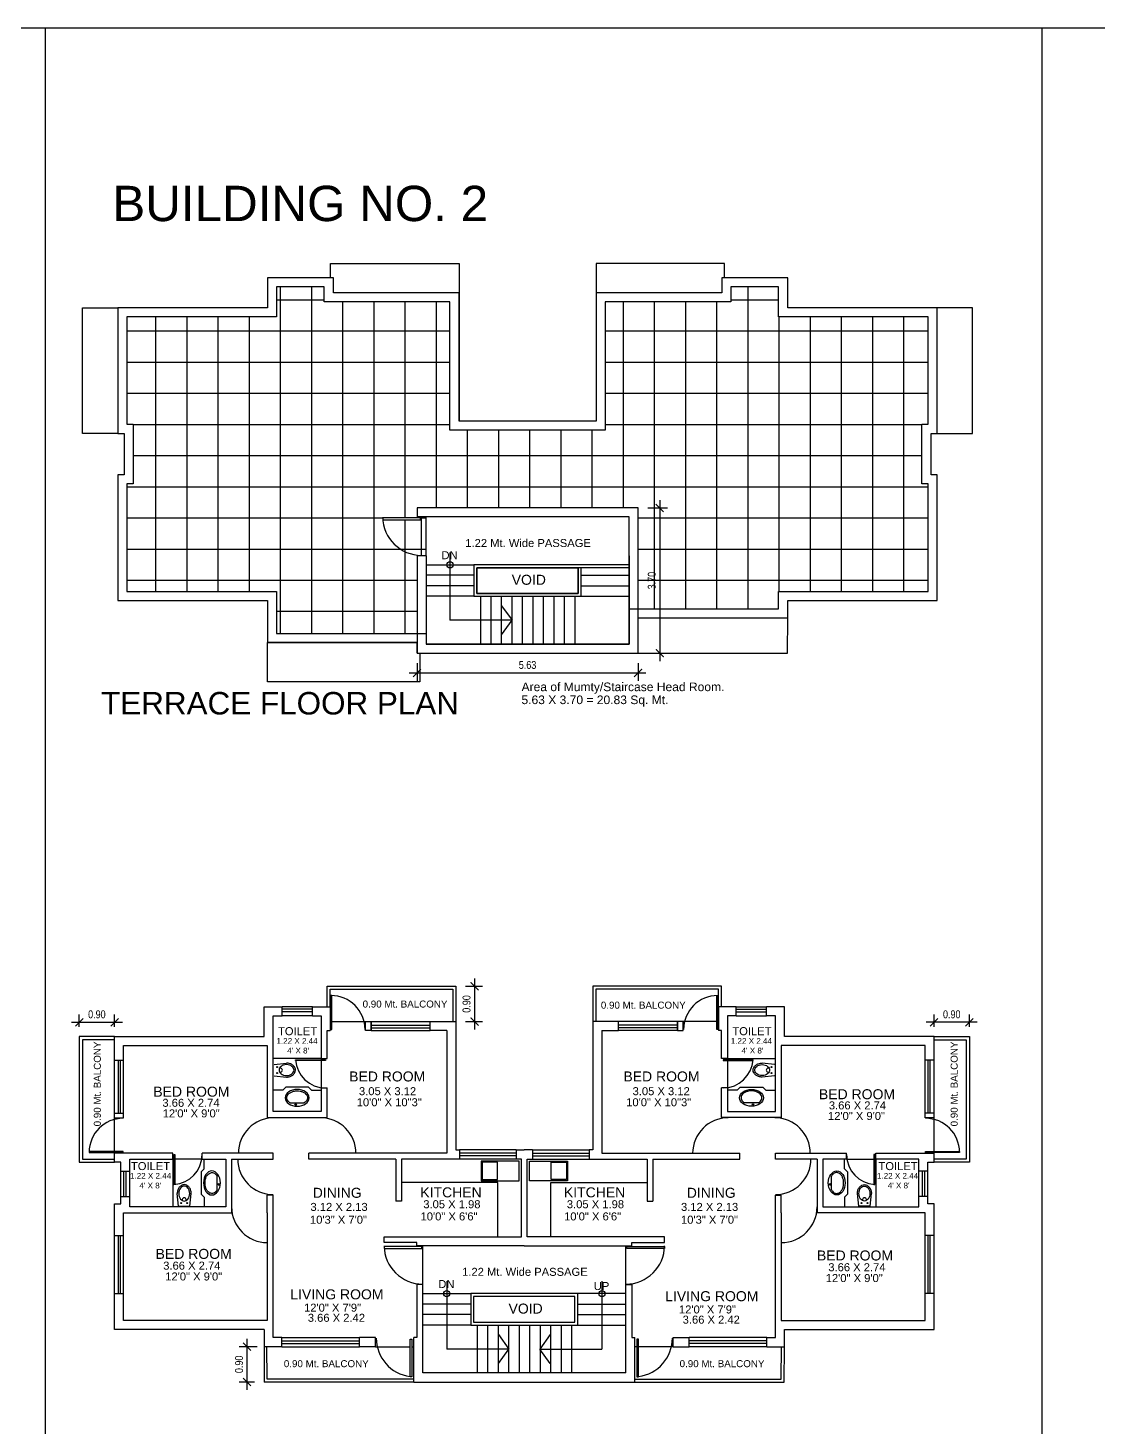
# Model space of a CAD drawing. Header units: metres. Extents: x -1441 to -394, y -133 to 518.
# Drawn here: x -477.65 to -450.4, y -32.35 to 3.29 of the extents above; entities that cross this region are included whole.
import ezdxf

# ---------------------------------------------------------------- set-up
doc = ezdxf.new("R2010")
doc.units = ezdxf.units.M
doc.header["$LTSCALE"] = 25.4
doc.header["$PDMODE"] = 3
doc.layers.get('0').update_dxf_attribs({"linetype": 'CONTINUOUS'})
doc.layers.get('DEFPOINTS').update_dxf_attribs({"linetype": 'CONTINUOUS'})
doc.layers.add('FUR', color=1, linetype='CONTINUOUS')
doc.styles.get("Standard").update_dxf_attribs({"font": 'ARIALN.TTF'})
doc.styles.add('STYLE3', font='arial.ttf')
doc.dimstyles.get("Standard").update_dxf_attribs({"dimscale": 0, "dimtxt": 0.2, "dimasz": 0.2, "dimexe": 0.2, "dimexo": 0.25, "dimgap": 0.1, "dimtad": 1, "dimtoh": 1, "dimzin": 0, "dimdsep": 46, "dimtxsty": 'Standard', "dimblk1": 'ARCHTICK', "dimblk2": 'ARCHTICK', "dimsah": 1, "dimcen": 0, "dimdle": 0.2, "dimclrd": 8, "dimclre": 8, "dimclrt": 3, "dimadec": 0, "dimazin": 0, "dimtfac": 1, "dimtmove": 0, "dimatfit": 3, "dimldrblk": 'ARCHTICK', "dimfxl": 25.4, "dimfrac": 1, "dimtolj": 1, "dimtzin": 0, "dimarcsym": 0})

# ---------------------------------------------------------------- blocks, each defined once
blk = doc.blocks.new('_ARCHTICK')
at = {"color": 0, "linetype": 'ByBlock', "const_width": 0.15}
blk.add_lwpolyline([(-0.5, -0.5), (0.5, 0.5)], dxfattribs=at)
blk = doc.blocks.new('*D31')
at = {"color": 8, "lineweight": -2, "transparency": 16777216}
for p, q in [((-472.071, -30.104), (-472.071, -31.404)), ((-471.814, -30.304), (-472.271, -30.304)), ((-471.883, -31.204), (-472.271, -31.204))]:
    blk.add_line(p, q, dxfattribs=at)
at = {"layer": 'DEFPOINTS', "color": 0, "transparency": 16777216}
for p in [(-471.564, -30.304), (-472.071, -31.204), (-471.633, -31.204)]:
    blk.add_point(p, dxfattribs=at)
at = {"color": 8, "lineweight": -2, "transparency": 16777216, "xscale": 0.2, "yscale": 0.2, "zscale": 0.2}
for p, rotation in [((-472.071, -30.304), 90), ((-472.071, -31.204), 270)]:
    blk.add_blockref('_ARCHTICK', p, dxfattribs=dict(at, rotation=rotation))
at = {"color": 146, "transparency": 16777216, "insert": (-472.273, -30.754), "char_height": 0.2, "attachment_point": 5, "rotation": 90}
blk.add_mtext('\\A1;0.90', dxfattribs=at)
blk = doc.blocks.new('*D32')
at = {"color": 8, "lineweight": -2, "transparency": 16777216}
for p, q in [((-476.543, -22.04), (-475.243, -22.04)), ((-476.343, -22.153), (-476.343, -21.84)), ((-475.443, -22.153), (-475.443, -21.84))]:
    blk.add_line(p, q, dxfattribs=at)
at = {"layer": 'DEFPOINTS', "color": 0, "transparency": 16777216}
for p in [(-475.443, -22.04), (-476.343, -22.403), (-475.443, -22.403)]:
    blk.add_point(p, dxfattribs=at)
at = {"color": 8, "lineweight": -2, "transparency": 16777216, "xscale": 0.2, "yscale": 0.2, "zscale": 0.2, "rotation": 180}
blk.add_blockref('_ARCHTICK', (-476.343, -22.04), dxfattribs=at)
at = {"color": 8, "lineweight": -2, "transparency": 16777216, "xscale": 0.2, "yscale": 0.2, "zscale": 0.2}
blk.add_blockref('_ARCHTICK', (-475.443, -22.04), dxfattribs=at)
at = {"color": 146, "transparency": 16777216, "insert": (-475.893, -21.838), "char_height": 0.2, "attachment_point": 5}
blk.add_mtext('\\A1;0.90', dxfattribs=at)
blk = doc.blocks.new('*D33')
at = {"color": 8, "lineweight": -2, "transparency": 16777216}
for p, q in [((-453.473, -22.04), (-454.773, -22.04)), ((-454.573, -22.153), (-454.573, -21.84)), ((-453.673, -22.153), (-453.673, -21.84))]:
    blk.add_line(p, q, dxfattribs=at)
at = {"layer": 'DEFPOINTS', "color": 0, "transparency": 16777216}
for p in [(-454.573, -22.04), (-454.573, -22.403), (-453.673, -22.403)]:
    blk.add_point(p, dxfattribs=at)
at = {"color": 8, "lineweight": -2, "transparency": 16777216, "xscale": 0.2, "yscale": 0.2, "zscale": 0.2, "rotation": 180}
blk.add_blockref('_ARCHTICK', (-454.573, -22.04), dxfattribs=at)
at = {"color": 8, "lineweight": -2, "transparency": 16777216, "xscale": 0.2, "yscale": 0.2, "zscale": 0.2}
blk.add_blockref('_ARCHTICK', (-453.673, -22.04), dxfattribs=at)
at = {"color": 146, "transparency": 16777216, "insert": (-454.123, -21.838), "char_height": 0.2, "attachment_point": 5}
blk.add_mtext('\\A1;0.90', dxfattribs=at)
blk = doc.blocks.new('*D40')
at = {"color": 8, "lineweight": -2, "transparency": 16777216}
for p, q in [((-466.276, -20.923), (-466.276, -22.223)), ((-466.503, -21.123), (-466.076, -21.123)), ((-466.503, -22.023), (-466.076, -22.023))]:
    blk.add_line(p, q, dxfattribs=at)
at = {"layer": 'DEFPOINTS', "color": 0, "transparency": 16777216}
for p in [(-466.753, -21.123), (-466.753, -22.023), (-466.276, -22.023)]:
    blk.add_point(p, dxfattribs=at)
at = {"color": 8, "lineweight": -2, "transparency": 16777216, "xscale": 0.2, "yscale": 0.2, "zscale": 0.2}
for p, rotation in [((-466.276, -21.123), 90), ((-466.276, -22.023), 270)]:
    blk.add_blockref('_ARCHTICK', p, dxfattribs=dict(at, rotation=rotation))
at = {"color": 146, "transparency": 16777216, "insert": (-466.479, -21.573), "char_height": 0.2, "attachment_point": 5, "rotation": 90}
blk.add_mtext('\\A1;0.90', dxfattribs=at)
blk = doc.blocks.new('*D93')
at = {"color": 8, "lineweight": -2, "transparency": 16777216}
for p, q in [((-467.941, -13.139), (-461.911, -13.139)), ((-467.741, -12.887), (-467.741, -13.339)), ((-462.111, -12.887), (-462.111, -13.339))]:
    blk.add_line(p, q, dxfattribs=at)
at = {"layer": 'DEFPOINTS', "color": 0, "transparency": 16777216}
for p in [(-467.741, -12.637), (-462.111, -12.637), (-462.111, -13.139)]:
    blk.add_point(p, dxfattribs=at)
at = {"color": 8, "lineweight": -2, "transparency": 16777216, "xscale": 0.2, "yscale": 0.2, "zscale": 0.2, "rotation": 180}
blk.add_blockref('_ARCHTICK', (-467.741, -13.139), dxfattribs=at)
at = {"color": 8, "lineweight": -2, "transparency": 16777216, "xscale": 0.2, "yscale": 0.2, "zscale": 0.2}
blk.add_blockref('_ARCHTICK', (-462.111, -13.139), dxfattribs=at)
at = {"color": 3, "transparency": 16777216, "insert": (-464.926, -12.937), "char_height": 0.2, "attachment_point": 5}
blk.add_mtext('\\A1;5.63', dxfattribs=at)
blk = doc.blocks.new('*D94')
at = {"color": 8, "lineweight": -2, "transparency": 16777216}
for p, q in [((-461.56, -8.736), (-461.56, -12.837)), ((-461.861, -8.936), (-461.36, -8.936)), ((-461.861, -12.637), (-461.36, -12.637))]:
    blk.add_line(p, q, dxfattribs=at)
at = {"layer": 'DEFPOINTS', "color": 0, "transparency": 16777216}
for p in [(-462.111, -8.936), (-462.111, -12.637), (-461.56, -12.637)]:
    blk.add_point(p, dxfattribs=at)
at = {"color": 8, "lineweight": -2, "transparency": 16777216, "xscale": 0.2, "yscale": 0.2, "zscale": 0.2}
for p, rotation in [((-461.56, -8.936), 90), ((-461.56, -12.637), 270)]:
    blk.add_blockref('_ARCHTICK', p, dxfattribs=dict(at, rotation=rotation))
at = {"color": 3, "transparency": 16777216, "insert": (-461.762, -10.787), "char_height": 0.2, "attachment_point": 5, "rotation": 90}
blk.add_mtext('\\A1;3.70', dxfattribs=at)

msp = doc.modelspace()

# ---------------------------------------------------------------- hatches: boundary and pattern name
h = msp.add_hatch()
h.set_pattern_fill('ANSI37', color=9, scale=0.25, angle=45)
h.set_pattern_definition([(90, (-70.3722, 17.0046), (-0.79375, 2e-16), []), (180, (-70.3722, 17.0046), (-2e-16, -0.79375), [])])
h.paths.add_polyline_path([(-468.611, -9.236), (-467.651, -9.236), (-467.651, -9.187), (-468.614, -9.187, 0.012218)], flags=16)
h.paths.add_polyline_path([(-454.721, -11.066), (-454.721, -8.326), (-454.881, -8.326), (-454.881, -6.806), (-454.721, -6.806), (-454.721, -4.066), (-458.531, -4.066), (-458.531, -3.306), (-459.751, -3.306), (-459.751, -3.686), (-462.951, -3.686), (-462.951, -6.956), (-464.926, -6.956), (-466.901, -6.956), (-466.901, -3.686), (-470.101, -3.686), (-470.101, -3.306), (-471.321, -3.306), (-471.321, -4.066), (-475.131, -4.066), (-475.131, -6.806), (-474.971, -6.806), (-474.971, -8.326), (-475.131, -8.326), (-475.131, -11.066), (-471.321, -11.066), (-471.321, -12.136), (-467.741, -12.136), (-467.741, -10.156), (-467.511, -10.156), (-467.511, -9.166), (-467.741, -9.166), (-467.741, -8.936), (-462.111, -8.936), (-462.111, -11.507), (-458.531, -11.507), (-458.531, -11.066)])

# ---------------------------------------------------------------- linework, layer by layer
for p, q in [((-477.198, -54.579), (-477.198, 3.291)), ((-451.822, -54.579), (-451.822, 3.291))]:
    msp.add_line(p, q)
at = {"color": 7}
for p, q in [((-466.671, -3.456), (-466.671, -6.726)), ((-463.181, -3.456), (-463.181, -6.726)), ((-454.491, -3.836), (-458.301, -3.836)), ((-467.511, -10.156), (-467.741, -10.156)), ((-462.341, -10.156), (-462.341, -12.407)), ((-463.636, -11.112), (-463.636, -10.461)), ((-458.301, -11.296), (-454.573, -11.296)), ((-462.111, -12.637), (-462.111, -11.737)), ((-462.111, -11.737), (-458.301, -11.737)), ((-467.741, -12.366), (-471.551, -12.366)), ((-467.741, -12.637), (-467.741, -12.366)), ((-462.341, -12.407), (-467.511, -12.407)), ((-467.741, -12.637), (-462.111, -12.637)), ((-471.633, -22.403), (-471.633, -21.643)), ((-471.633, -21.643), (-471.175, -21.643)), ((-471.175, -21.873), (-471.175, -21.643)), ((-470.399, -21.643), (-469.953, -21.643)), ((-470.399, -21.873), (-470.399, -21.643)), ((-469.953, -21.643), (-469.953, -22.253)), ((-459.617, -21.643), (-460.063, -21.643)), ((-460.063, -21.643), (-460.063, -22.253)), ((-459.617, -21.873), (-459.617, -21.643)), ((-458.383, -21.643), (-458.841, -21.643)), ((-458.841, -21.873), (-458.841, -21.643)), ((-458.383, -22.403), (-458.383, -21.643)), ((-467.403, -22.023), (-466.753, -22.023)), ((-467.403, -22.253), (-467.403, -22.023)), ((-466.753, -22.023), (-466.753, -25.293)), ((-463.263, -22.023), (-463.263, -25.293)), ((-462.613, -22.023), (-463.263, -22.023)), ((-462.613, -22.253), (-462.613, -22.023)), ((-475.443, -23.009), (-475.443, -22.403)), ((-475.443, -22.403), (-471.633, -22.403)), ((-470.033, -22.253), (-469.953, -22.253)), ((-466.983, -22.253), (-467.403, -22.253)), ((-463.033, -22.253), (-462.613, -22.253)), ((-459.983, -22.253), (-460.063, -22.253)), ((-454.573, -22.403), (-458.383, -22.403)), ((-454.573, -23.009), (-454.573, -22.403)), ((-475.443, -23.009), (-475.213, -23.009)), ((-470.183, -22.963), (-470.033, -22.963)), ((-459.833, -22.963), (-459.983, -22.963)), ((-454.573, -23.009), (-454.803, -23.009)), ((-470.183, -23.713), (-470.033, -23.713)), ((-459.833, -23.713), (-459.983, -23.713)), ((-470.969, -24.095), (-470.617, -24.095)), ((-459.047, -24.095), (-459.399, -24.095)), ((-475.443, -25.603), (-475.443, -24.356)), ((-475.443, -24.356), (-475.213, -24.356)), ((-475.443, -24.473), (-475.213, -24.473)), ((-475.213, -24.473), (-475.213, -24.356)), ((-454.573, -24.356), (-454.803, -24.356)), ((-454.803, -24.473), (-454.803, -24.356)), ((-454.573, -24.473), (-454.803, -24.473)), ((-454.573, -25.334), (-454.573, -24.356)), ((-466.753, -25.293), (-466.661, -25.293)), ((-466.661, -25.293), (-466.661, -25.523)), ((-465.214, -25.293), (-465.008, -25.293)), ((-465.214, -25.293), (-465.214, -25.523)), ((-464.802, -25.293), (-465.008, -25.293)), ((-464.802, -25.293), (-464.802, -25.523)), ((-463.263, -25.293), (-463.355, -25.293)), ((-463.355, -25.293), (-463.355, -25.523)), ((-475.283, -25.603), (-475.443, -25.603)), ((-475.283, -25.832), (-475.283, -25.603)), ((-473.963, -25.523), (-473.963, -25.373)), ((-473.213, -25.523), (-473.213, -25.373)), ((-472.463, -25.523), (-472.463, -26.893)), ((-470.493, -25.523), (-470.493, -25.373)), ((-468.283, -25.523), (-470.493, -25.523)), ((-468.283, -25.523), (-468.283, -26.593)), ((-461.733, -25.523), (-459.523, -25.523)), ((-461.733, -25.523), (-461.733, -26.593)), ((-459.523, -25.523), (-459.523, -25.373)), ((-457.553, -25.523), (-457.553, -26.893)), ((-456.803, -25.523), (-456.803, -25.373)), ((-456.053, -25.523), (-456.053, -25.373)), ((-454.733, -25.832), (-454.733, -25.603)), ((-454.733, -25.603), (-454.573, -25.603)), ((-454.573, -25.603), (-454.573, -25.354)), ((-472.832, -26.31), (-472.832, -25.957)), ((-457.184, -26.31), (-457.184, -25.957)), ((-475.443, -27.469), (-475.443, -26.663)), ((-475.443, -26.663), (-475.283, -26.663)), ((-475.283, -26.663), (-475.283, -26.475)), ((-475.283, -26.475), (-475.053, -26.475)), ((-471.403, -26.441), (-471.553, -26.441)), ((-471.553, -26.893), (-471.553, -26.441)), ((-471.403, -30.074), (-471.403, -26.441)), ((-468.133, -26.593), (-468.283, -26.593)), ((-461.883, -26.593), (-461.733, -26.593)), ((-458.613, -30.074), (-458.613, -26.441)), ((-458.613, -26.441), (-458.463, -26.441)), ((-458.463, -26.893), (-458.463, -26.441)), ((-454.733, -26.475), (-454.963, -26.475)), ((-454.733, -26.663), (-454.733, -26.475)), ((-454.573, -26.663), (-454.733, -26.663)), ((-454.573, -27.469), (-454.573, -26.663)), ((-475.443, -27.469), (-475.213, -27.469)), ((-467.743, -27.733), (-467.743, -27.653)), ((-465.008, -27.733), (-467.743, -27.733)), ((-465.008, -27.733), (-462.273, -27.733)), ((-462.273, -27.733), (-462.273, -27.653)), ((-454.573, -27.469), (-454.803, -27.469)), ((-467.743, -28.723), (-467.743, -30.074)), ((-467.593, -28.723), (-467.743, -28.723)), ((-467.593, -30.974), (-467.593, -28.723)), ((-462.423, -28.723), (-462.273, -28.723)), ((-462.423, -30.974), (-462.423, -28.723)), ((-462.273, -28.723), (-462.273, -30.074)), ((-475.443, -29.863), (-475.443, -28.948)), ((-475.443, -28.948), (-475.213, -28.948)), ((-454.573, -28.948), (-454.803, -28.948)), ((-454.573, -29.863), (-454.573, -28.948)), ((-471.633, -29.863), (-475.443, -29.863)), ((-471.633, -29.863), (-471.633, -30.304)), ((-458.383, -29.863), (-454.573, -29.863)), ((-471.186, -30.074), (-471.403, -30.074)), ((-471.186, -30.304), (-471.186, -30.074)), ((-468.795, -30.074), (-469.204, -30.074)), ((-469.204, -30.304), (-469.204, -30.074)), ((-468.795, -30.304), (-468.795, -30.074)), ((-467.823, -31.204), (-467.823, -30.074)), ((-467.743, -30.074), (-467.823, -30.074)), ((-462.273, -30.074), (-462.193, -30.074)), ((-462.193, -31.204), (-462.193, -30.074)), ((-461.22, -30.304), (-461.22, -30.074)), ((-461.22, -30.074), (-460.812, -30.074)), ((-460.812, -30.304), (-460.812, -30.074)), ((-458.83, -30.074), (-458.613, -30.074)), ((-458.83, -30.304), (-458.83, -30.074)), ((-471.186, -30.304), (-471.633, -30.304)), ((-468.795, -30.304), (-469.204, -30.304)), ((-462.193, -31.204), (-462.193, -30.304)), ((-461.22, -30.304), (-460.812, -30.304)), ((-462.423, -30.974), (-467.593, -30.974)), ((-467.823, -31.204), (-462.193, -31.204))]:
    msp.add_line(p, q, dxfattribs=at)
at = {"color": 8}
for p, q in [((-467.626, -10.156), (-467.626, -9.166)), ((-467.511, -10.156), (-467.511, -9.166)), ((-467.511, -10.386), (-466.291, -10.386)), ((-466.291, -10.653), (-467.511, -10.653)), ((-463.561, -10.653), (-462.341, -10.653)), ((-466.291, -10.92), (-467.511, -10.92)), ((-463.561, -10.92), (-462.341, -10.92)), ((-466.291, -11.187), (-467.511, -11.187)), ((-466.128, -11.187), (-466.128, -12.407)), ((-465.861, -11.187), (-465.861, -12.407)), ((-465.594, -11.187), (-465.594, -12.407)), ((-465.327, -11.187), (-465.327, -12.407)), ((-465.06, -11.187), (-465.06, -12.407)), ((-464.793, -11.187), (-464.793, -12.407)), ((-464.526, -11.187), (-464.526, -12.407)), ((-464.259, -11.187), (-464.259, -12.407)), ((-463.992, -11.187), (-463.992, -12.407)), ((-463.725, -11.187), (-463.725, -12.407)), ((-463.561, -11.187), (-462.341, -11.187)), ((-462.186, -12.637), (-458.307, -12.637)), ((-467.666, -13.367), (-471.545, -13.367)), ((-470.399, -21.643), (-471.175, -21.643)), ((-459.617, -21.643), (-458.841, -21.643)), ((-470.399, -21.873), (-471.175, -21.873)), ((-469.953, -22.023), (-469.053, -22.023)), ((-468.907, -22.253), (-468.907, -22.023)), ((-461.109, -22.253), (-461.109, -22.023)), ((-460.105, -22.023), (-460.963, -22.023)), ((-460.063, -22.023), (-460.084, -22.023)), ((-459.617, -21.873), (-458.841, -21.873)), ((-475.443, -24.356), (-475.443, -23.009)), ((-475.213, -24.356), (-475.213, -23.009)), ((-470.183, -22.963), (-471.403, -22.963)), ((-470.183, -22.963), (-470.183, -23.713)), ((-459.833, -22.963), (-459.833, -23.713)), ((-459.833, -22.963), (-458.613, -22.963)), ((-454.803, -24.356), (-454.803, -23.009)), ((-454.573, -24.356), (-454.573, -23.009)), ((-471.155, -23.767), (-471.403, -23.767)), ((-471.155, -23.767), (-471.079, -23.691)), ((-470.507, -23.691), (-471.079, -23.691)), ((-470.431, -23.767), (-470.507, -23.691)), ((-470.431, -23.767), (-470.183, -23.767)), ((-459.585, -23.767), (-459.833, -23.767)), ((-459.585, -23.767), (-459.509, -23.691)), ((-459.509, -23.691), (-458.937, -23.691)), ((-458.861, -23.767), (-458.937, -23.691)), ((-458.861, -23.767), (-458.613, -23.767)), ((-465.214, -25.293), (-466.661, -25.293)), ((-464.802, -25.293), (-463.355, -25.293)), ((-473.213, -25.523), (-473.963, -25.523)), ((-473.963, -25.523), (-473.963, -26.743)), ((-473.159, -25.771), (-473.159, -25.523)), ((-465.214, -25.523), (-466.661, -25.523)), ((-464.802, -25.523), (-463.355, -25.523)), ((-456.856, -25.771), (-456.856, -25.523)), ((-456.803, -25.523), (-456.053, -25.523)), ((-456.053, -25.523), (-456.053, -26.743)), ((-475.283, -26.475), (-475.283, -25.832)), ((-475.053, -26.475), (-475.053, -25.832)), ((-473.159, -25.771), (-473.236, -25.847)), ((-473.236, -25.847), (-473.236, -26.419)), ((-456.856, -25.771), (-456.78, -25.847)), ((-456.78, -25.847), (-456.78, -26.419)), ((-454.963, -26.475), (-454.963, -25.832)), ((-454.733, -26.475), (-454.733, -25.832)), ((-473.159, -26.496), (-473.236, -26.419)), ((-473.159, -26.496), (-473.159, -26.743)), ((-456.856, -26.496), (-456.78, -26.419)), ((-456.856, -26.496), (-456.856, -26.743)), ((-475.443, -28.948), (-475.443, -27.469)), ((-475.213, -28.948), (-475.213, -27.469)), ((-467.593, -28.723), (-467.593, -27.733)), ((-462.423, -28.723), (-462.423, -27.733)), ((-454.803, -28.948), (-454.803, -27.469)), ((-454.573, -28.948), (-454.573, -27.469)), ((-467.593, -28.953), (-466.373, -28.953)), ((-466.373, -29.22), (-467.593, -29.22)), ((-462.423, -28.953), (-463.643, -28.953)), ((-462.423, -28.953), (-463.643, -28.953)), ((-463.643, -29.22), (-462.423, -29.22)), ((-466.373, -29.487), (-467.593, -29.487)), ((-463.643, -29.487), (-462.423, -29.487)), ((-466.373, -29.754), (-467.593, -29.754)), ((-466.209, -29.754), (-466.209, -30.974)), ((-465.942, -29.754), (-465.942, -30.974)), ((-465.675, -29.754), (-465.675, -30.974)), ((-465.408, -29.754), (-465.408, -30.974)), ((-465.141, -29.754), (-465.141, -30.974)), ((-464.874, -29.754), (-464.874, -30.974)), ((-464.607, -29.754), (-464.607, -30.974)), ((-464.34, -29.754), (-464.34, -30.974)), ((-464.073, -29.754), (-464.073, -30.974)), ((-463.806, -29.754), (-463.806, -30.974)), ((-463.643, -29.754), (-462.423, -29.754)), ((-471.186, -30.074), (-469.204, -30.074)), ((-458.83, -30.074), (-460.812, -30.074)), ((-471.633, -30.304), (-471.633, -31.204)), ((-471.186, -30.304), (-469.204, -30.304)), ((-468.795, -30.304), (-467.918, -30.304)), ((-467.869, -30.304), (-467.823, -30.304)), ((-461.22, -30.304), (-462.193, -30.304)), ((-458.83, -30.304), (-460.812, -30.304)), ((-467.823, -31.204), (-471.633, -31.204)), ((-461.909, -31.204), (-458.389, -31.204))]:
    msp.add_line(p, q, dxfattribs=at)
at = {"color": 1}
for p, q in [((-466.901, -10.071), (-466.901, -11.797)), ((-465.588, -11.429), (-465.32, -11.797)), ((-465.32, -11.797), (-466.901, -11.797)), ((-465.588, -12.165), (-465.32, -11.797)), ((-466.983, -28.639), (-466.983, -30.364)), ((-463.033, -28.639), (-463.033, -30.364)), ((-465.669, -29.996), (-465.402, -30.364)), ((-464.346, -29.996), (-464.614, -30.364)), ((-465.402, -30.364), (-466.983, -30.364)), ((-465.669, -30.732), (-465.402, -30.364)), ((-464.614, -30.364), (-463.033, -30.364)), ((-464.346, -30.732), (-464.614, -30.364))]:
    msp.add_line(p, q, dxfattribs=at)
at = {"color": 5}
for p, q in [((-470.399, -21.703), (-471.175, -21.703)), ((-459.617, -21.703), (-458.841, -21.703)), ((-470.399, -21.773), (-471.175, -21.773)), ((-459.617, -21.773), (-458.841, -21.773)), ((-475.345, -24.356), (-475.345, -23.009)), ((-475.289, -24.356), (-475.289, -23.009)), ((-454.727, -24.356), (-454.727, -23.009)), ((-454.67, -24.356), (-454.67, -23.009)), ((-465.214, -25.375), (-466.661, -25.375)), ((-465.214, -25.444), (-466.661, -25.444)), ((-464.802, -25.375), (-463.355, -25.375)), ((-464.802, -25.444), (-463.355, -25.444)), ((-475.208, -26.475), (-475.208, -25.832)), ((-475.147, -26.475), (-475.147, -25.832)), ((-454.869, -26.475), (-454.869, -25.832)), ((-454.808, -26.475), (-454.808, -25.832)), ((-475.343, -28.948), (-475.343, -27.469)), ((-475.289, -28.948), (-475.289, -27.469)), ((-454.726, -28.948), (-454.726, -27.469)), ((-454.673, -28.948), (-454.673, -27.469)), ((-471.186, -30.153), (-469.204, -30.153)), ((-471.186, -30.219), (-469.204, -30.219)), ((-458.83, -30.153), (-460.812, -30.153)), ((-458.83, -30.219), (-460.812, -30.219))]:
    msp.add_line(p, q, dxfattribs=at)
at = {"lineweight": 30}
msp.add_lwpolyline([(-422.969, 3.291), (-422.969, -54.579), (-506.152, -54.579), (-506.152, 3.291)], close=True, dxfattribs=at)
at = {"color": 8}
for points in [[(-469.946, -3.076), (-469.946, -2.706), (-466.671, -2.706), (-466.671, -3.456)], [(-459.906, -3.076), (-459.906, -2.706), (-463.181, -2.706), (-463.181, -3.456)], [(-475.361, -7.036), (-476.261, -7.036), (-476.261, -3.836), (-475.361, -3.836)], [(-454.491, -7.036), (-453.591, -7.036), (-453.591, -3.836), (-454.491, -3.836)], [(-462.111, -12.637), (-458.307, -12.637), (-458.301, -11.737)], [(-467.666, -12.637), (-467.666, -13.367), (-471.545, -13.367), (-471.551, -12.366)], [(-470.028, -21.643), (-470.028, -21.123), (-466.753, -21.123), (-466.753, -22.023)], [(-469.953, -21.643), (-469.953, -21.198), (-466.828, -21.198), (-466.828, -22.023)], [(-459.988, -21.643), (-459.988, -21.123), (-463.263, -21.123), (-463.263, -22.023)], [(-460.063, -21.643), (-460.063, -21.198), (-463.188, -21.198), (-463.188, -22.023)], [(-468.907, -22.023), (-467.403, -22.023)], [(-461.109, -22.023), (-462.613, -22.023)], [(-475.443, -22.403), (-476.343, -22.403), (-476.343, -25.603), (-475.443, -25.603)], [(-468.907, -22.253), (-467.403, -22.253)], [(-461.109, -22.253), (-462.613, -22.253)], [(-454.573, -22.403), (-453.673, -22.403), (-453.673, -25.603), (-454.573, -25.603)], [(-475.443, -22.483), (-476.263, -22.483), (-476.263, -25.523), (-475.443, -25.523)], [(-454.573, -22.483), (-453.753, -22.483), (-453.753, -25.523), (-454.573, -25.523)], [(-465.683, -27.503), (-465.683, -26.123), (-468.133, -26.123)], [(-464.333, -27.503), (-464.333, -26.123), (-461.883, -26.123)], [(-467.829, -31.129), (-471.558, -31.129), (-471.564, -30.304)], [(-462.193, -31.204), (-458.389, -31.204), (-458.383, -30.304)], [(-462.193, -31.129), (-458.463, -31.129), (-458.458, -30.304)]]:
    msp.add_lwpolyline(points, dxfattribs=at)
at = {"color": 7}
for points in [[(-462.111, -11.737), (-458.301, -11.737), (-458.301, -11.296), (-454.491, -11.296), (-454.491, -8.096), (-454.651, -8.096), (-454.651, -7.036), (-454.491, -7.036), (-454.491, -3.836), (-458.301, -3.836), (-458.301, -3.076), (-459.981, -3.076), (-459.981, -3.456), (-463.181, -3.456), (-463.181, -6.726), (-464.926, -6.726), (-466.671, -6.726), (-466.671, -3.456), (-469.871, -3.456), (-469.871, -3.076), (-471.551, -3.076), (-471.551, -3.836), (-475.361, -3.836), (-475.361, -7.036), (-475.201, -7.036), (-475.201, -8.096), (-475.361, -8.096), (-475.361, -11.296), (-471.551, -11.296), (-471.551, -12.366), (-467.741, -12.366), (-467.741, -12.637), (-462.111, -12.637), (-462.111, -11.737)], [(-462.341, -11.507), (-458.531, -11.507), (-458.531, -11.066), (-454.721, -11.066), (-454.721, -8.326), (-454.881, -8.326), (-454.881, -6.806), (-454.721, -6.806), (-454.721, -4.066), (-458.531, -4.066), (-458.531, -3.306), (-459.751, -3.306), (-459.751, -3.686), (-462.951, -3.686), (-462.951, -6.956), (-464.926, -6.956), (-466.901, -6.956), (-466.901, -3.686), (-470.101, -3.686), (-470.101, -3.306), (-471.321, -3.306), (-471.321, -4.066), (-475.131, -4.066), (-475.131, -6.806), (-474.971, -6.806), (-474.971, -8.326), (-475.131, -8.326), (-475.131, -11.066), (-471.321, -11.066), (-471.321, -12.136), (-467.511, -12.136), (-467.511, -12.407), (-462.341, -12.407)], [(-469.932, -22.226), (-469.911, -22.226), (-469.911, -21.358), (-469.932, -21.358)], [(-460.084, -22.226), (-460.105, -22.226), (-460.105, -21.358), (-460.084, -21.358)], [(-469.053, -22.023), (-468.907, -22.023), (-468.907, -22.253), (-469.053, -22.253)], [(-460.963, -22.023), (-461.109, -22.023), (-461.109, -22.253), (-460.963, -22.253)], [(-470.071, -22.996), (-470.071, -23.017), (-470.831, -23.017), (-470.831, -22.996)], [(-459.945, -22.996), (-459.945, -23.017), (-459.184, -23.017), (-459.184, -22.996)], [(-475.222, -25.354), (-475.222, -25.334), (-476.09, -25.334), (-476.09, -25.354)], [(-473.93, -25.411), (-473.909, -25.411), (-473.909, -26.172), (-473.93, -26.172)], [(-456.086, -25.411), (-456.106, -25.411), (-456.106, -26.172), (-456.086, -26.172)], [(-454.793, -25.354), (-454.793, -25.334), (-453.926, -25.334), (-453.926, -25.354)], [(-463.643, -28.953), (-466.373, -28.953), (-466.373, -29.754), (-463.643, -29.754)], [(-463.718, -29.028), (-466.298, -29.028), (-466.298, -29.679), (-463.718, -29.679)], [(-467.869, -30.109), (-467.869, -31.072), (-467.918, -31.072), (-467.918, -30.109)], [(-462.146, -30.109), (-462.146, -31.072), (-462.098, -31.072), (-462.098, -30.109)]]:
    msp.add_lwpolyline(points, close=True, dxfattribs=at)
at = {"color": 8}
for points in [[(-467.651, -9.187), (-468.614, -9.187), (-468.614, -9.236), (-467.651, -9.236)], [(-465.143, -25.578), (-466.109, -25.578), (-466.109, -26.077), (-465.143, -26.077)], [(-465.691, -25.604), (-466.085, -25.604), (-466.085, -26.049), (-465.691, -26.049)], [(-464.873, -25.578), (-463.907, -25.578), (-463.907, -26.077), (-464.873, -26.077)], [(-464.325, -25.604), (-463.931, -25.604), (-463.931, -26.049), (-464.325, -26.049)], [(-467.617, -27.755), (-468.58, -27.755), (-468.58, -27.803), (-467.617, -27.803)], [(-462.399, -27.755), (-461.436, -27.755), (-461.436, -27.803), (-462.399, -27.803)]]:
    msp.add_lwpolyline(points, close=True, dxfattribs=at)
at = {"color": 7}
for points in [[(-467.741, -10.156), (-467.741, -12.637), (-462.111, -12.637), (-462.111, -8.936), (-467.741, -8.936), (-467.741, -9.166)], [(-467.511, -10.156), (-467.511, -12.407), (-462.341, -12.407), (-462.341, -9.166), (-467.741, -9.166)], [(-462.341, -10.386), (-466.291, -10.386), (-466.291, -11.187), (-463.561, -11.187), (-463.561, -10.461)], [(-462.341, -10.461), (-466.216, -10.461), (-466.216, -11.112), (-463.636, -11.112)], [(-470.183, -23.713), (-470.183, -24.313), (-471.403, -24.313), (-471.403, -21.873), (-471.175, -21.873)], [(-470.399, -21.873), (-470.183, -21.873), (-470.183, -22.963)], [(-459.833, -23.713), (-459.833, -24.313), (-458.613, -24.313), (-458.613, -21.873), (-458.841, -21.873)], [(-459.617, -21.873), (-459.833, -21.873), (-459.833, -22.963)], [(-466.983, -22.253), (-466.983, -25.373), (-470.493, -25.373)], [(-470.033, -22.963), (-470.033, -22.253)], [(-463.033, -22.253), (-463.033, -25.373), (-459.523, -25.373)], [(-459.983, -22.963), (-459.983, -22.253)], [(-475.213, -23.009), (-475.213, -22.633), (-471.553, -22.633), (-471.553, -24.463), (-470.033, -24.463)], [(-454.803, -23.319), (-454.803, -22.633), (-458.463, -22.633), (-458.463, -24.463), (-459.983, -24.463)], [(-470.033, -24.463), (-470.033, -23.713)], [(-459.983, -24.463), (-459.983, -23.713)], [(-473.963, -25.373), (-475.443, -25.373)], [(-475.283, -25.832), (-475.053, -25.832), (-475.053, -25.523), (-473.963, -25.523)], [(-473.213, -25.523), (-472.613, -25.523), (-472.613, -26.743), (-475.053, -26.743), (-475.053, -26.475)], [(-472.463, -25.523), (-471.403, -25.523), (-471.403, -25.373), (-473.213, -25.373)], [(-467.743, -27.653), (-468.58, -27.653), (-468.58, -27.503), (-465.083, -27.503), (-465.083, -25.523), (-465.214, -25.523)], [(-466.661, -25.523), (-468.133, -25.523), (-468.133, -26.593)], [(-462.273, -27.653), (-461.436, -27.653), (-461.436, -27.503), (-464.933, -27.503), (-464.933, -25.523), (-464.802, -25.523)], [(-463.355, -25.523), (-461.883, -25.523), (-461.883, -26.593)], [(-457.553, -25.523), (-458.613, -25.523), (-458.613, -25.373), (-456.803, -25.373)], [(-456.803, -25.523), (-457.403, -25.523), (-457.403, -26.743), (-454.963, -26.743), (-454.963, -26.475)], [(-456.053, -25.373), (-454.573, -25.373)], [(-454.733, -25.832), (-454.963, -25.832), (-454.963, -25.523), (-456.053, -25.523)], [(-471.553, -26.893), (-471.553, -29.633), (-475.213, -29.633), (-475.213, -28.948)], [(-475.213, -27.469), (-475.213, -26.893), (-472.463, -26.893)], [(-458.463, -26.893), (-458.463, -29.633), (-454.803, -29.633), (-454.803, -28.948)], [(-454.803, -27.469), (-454.803, -26.893), (-457.553, -26.893)], [(-458.83, -30.304), (-458.383, -30.304), (-458.383, -29.863)]]:
    msp.add_lwpolyline(points, dxfattribs=at)
at = {"color": 1}
msp.add_lwpolyline([(-466.216, -10.461), (-463.636, -10.461), (-463.636, -11.112), (-466.216, -11.112)], close=True, dxfattribs=at)
at = {"color": 5}
for points in [[(-468.907, -22.112), (-467.403, -22.112)], [(-468.907, -22.181), (-467.403, -22.181)], [(-461.109, -22.112), (-462.613, -22.112)], [(-461.109, -22.181), (-462.613, -22.181)]]:
    msp.add_lwpolyline(points, dxfattribs=at)
at = {"color": 1}
for centre in [(-466.901, -10.386), (-466.983, -28.953), (-463.033, -28.953)]:
    msp.add_circle(centre, 0.0788, dxfattribs=at)
at = {"color": 7}
for centre in [(-470.831, -24.135), (-459.185, -24.135), (-472.791, -26.171), (-457.225, -26.171)]:
    msp.add_circle(centre, 0.0217, dxfattribs=at)
at = {"color": 8}
for centre, radius, start, end in [((-467.625, -9.155), 0.989, 180.7983, 270), ((-469.932, -22.226), 0.868, 0, 90), ((-460.084, -22.226), 0.868, 90, 180), ((-470.071, -22.951), 0.762, 183.3602, 270), ((-459.945, -22.951), 0.762, 270, 356.6398), ((-475.222, -25.354), 0.868, 90, 180), ((-471.386, -25.378), 0.905, 90, 180), ((-470.2, -25.378), 0.905, 0, 90), ((-459.816, -25.378), 0.905, 90, 180), ((-458.63, -25.378), 0.905, 0, 90), ((-454.793, -25.354), 0.868, 0, 90), ((-473.975, -25.411), 0.762, 273.3602, 0), ((-471.403, -25.523), 0.905, 180, 270), ((-458.613, -25.523), 0.905, 270, 0), ((-456.041, -25.411), 0.762, 180, 266.6398), ((-471.553, -26.743), 0.91, 180, 270), ((-458.463, -26.743), 0.91, 270, 0), ((-467.59, -27.722), 0.989, 180.7983, 270), ((-462.425, -27.722), 0.989, 270, 359.2017), ((-467.79, -30.083), 0.989, 180, 262.5997), ((-462.226, -30.083), 0.989, 277.4003, 0)]:
    msp.add_arc(centre, radius, start, end, dxfattribs=at)
at = {"color": 7, "extrusion": (0, 0, -1)}
for centre, major_axis in [((-470.793, -23.963), (-0.305, 0)), ((-472.963, -26.133), (0, -0.305))]:
    msp.add_ellipse(centre, major_axis=major_axis, ratio=0.7038, dxfattribs=at)
at = {"color": 7}
for centre, major_axis in [((-459.223, -23.963), (0.305, 0)), ((-457.052, -26.133), (0, -0.305))]:
    msp.add_ellipse(centre, major_axis=major_axis, ratio=0.7038, dxfattribs=at)
for points in [[(-470.969, -24.095), (-470.98, -24.088), (-470.99, -24.081), (-471.017, -24.059), (-471.031, -24.043), (-471.051, -24.011), (-471.056, -23.994), (-471.059, -23.973), (-471.06, -23.968), (-471.06, -23.963), (-471.06, -23.946), (-471.056, -23.93), (-471.041, -23.897), (-471.03, -23.881), (-470.999, -23.85), (-470.98, -23.837), (-470.935, -23.813), (-470.91, -23.804), (-470.857, -23.791), (-470.828, -23.787), (-470.771, -23.786), (-470.742, -23.789), (-470.687, -23.8), (-470.661, -23.809), (-470.615, -23.831), (-470.595, -23.844), (-470.562, -23.874), (-470.549, -23.89), (-470.532, -23.922), (-470.528, -23.939), (-470.525, -23.972), (-470.528, -23.989), (-470.54, -24.022), (-470.551, -24.038), (-470.579, -24.068), (-470.596, -24.082), (-470.617, -24.095)], [(-459.047, -24.095), (-459.035, -24.088), (-459.025, -24.081), (-458.999, -24.059), (-458.985, -24.043), (-458.965, -24.011), (-458.959, -23.994), (-458.956, -23.973), (-458.956, -23.968), (-458.956, -23.963), (-458.956, -23.946), (-458.96, -23.93), (-458.975, -23.897), (-458.986, -23.881), (-459.017, -23.85), (-459.036, -23.837), (-459.08, -23.813), (-459.105, -23.804), (-459.159, -23.791), (-459.188, -23.787), (-459.245, -23.786), (-459.274, -23.789), (-459.329, -23.8), (-459.354, -23.809), (-459.401, -23.831), (-459.421, -23.844), (-459.454, -23.874), (-459.466, -23.89), (-459.484, -23.922), (-459.488, -23.939), (-459.49, -23.972), (-459.488, -23.989), (-459.475, -24.022), (-459.465, -24.038), (-459.437, -24.068), (-459.42, -24.082), (-459.399, -24.095)], [(-472.832, -26.31), (-472.838, -26.321), (-472.845, -26.331), (-472.867, -26.358), (-472.883, -26.371), (-472.915, -26.391), (-472.932, -26.397), (-472.953, -26.4), (-472.958, -26.4), (-472.963, -26.4), (-472.98, -26.4), (-472.997, -26.396), (-473.029, -26.382), (-473.046, -26.37), (-473.076, -26.34), (-473.09, -26.32), (-473.113, -26.276), (-473.123, -26.251), (-473.136, -26.197), (-473.139, -26.168), (-473.14, -26.111), (-473.137, -26.082), (-473.126, -26.028), (-473.118, -26.002), (-473.095, -25.956), (-473.082, -25.935), (-473.053, -25.903), (-473.037, -25.89), (-473.004, -25.873), (-472.987, -25.868), (-472.954, -25.866), (-472.938, -25.868), (-472.905, -25.881), (-472.888, -25.891), (-472.858, -25.919), (-472.844, -25.937), (-472.832, -25.957)], [(-457.184, -26.31), (-457.178, -26.321), (-457.17, -26.331), (-457.149, -26.358), (-457.133, -26.371), (-457.1, -26.391), (-457.084, -26.397), (-457.062, -26.4), (-457.057, -26.4), (-457.052, -26.4), (-457.036, -26.4), (-457.019, -26.396), (-456.986, -26.382), (-456.97, -26.37), (-456.94, -26.34), (-456.926, -26.32), (-456.903, -26.276), (-456.893, -26.251), (-456.88, -26.197), (-456.876, -26.168), (-456.876, -26.111), (-456.878, -26.082), (-456.89, -26.028), (-456.898, -26.002), (-456.92, -25.956), (-456.934, -25.935), (-456.963, -25.903), (-456.979, -25.89), (-457.012, -25.873), (-457.028, -25.868), (-457.062, -25.866), (-457.078, -25.868), (-457.111, -25.881), (-457.128, -25.891), (-457.158, -25.919), (-457.172, -25.937), (-457.184, -25.957)]]:
    msp.add_open_spline(points, degree=3, knots=[5.409552, 5.409552, 5.409552, 5.409552, 5.571743, 5.571743, 5.881284, 5.881284, 6.190826, 6.190826, 6.283185, 6.283185, 6.283185, 6.592727, 6.592727, 6.902268, 6.902268, 7.211809, 7.211809, 7.52135, 7.52135, 7.830892, 7.830892, 8.140433, 8.140433, 8.449974, 8.449974, 8.759516, 8.759516, 9.069057, 9.069057, 9.378598, 9.378598, 9.688139, 9.688139, 9.997681, 9.997681, 10.298369, 10.298369, 10.298369, 10.298369], dxfattribs=at)
at = {"layer": 'FUR', "color": 7}
for p, q in [((-471.381, -23.112), (-471.064, -23.08)), ((-458.634, -23.112), (-458.952, -23.08)), ((-471.381, -23.404), (-471.064, -23.436)), ((-458.634, -23.404), (-458.952, -23.436)), ((-473.815, -26.722), (-473.846, -26.404)), ((-473.815, -26.722), (-473.522, -26.722)), ((-473.522, -26.722), (-473.491, -26.404)), ((-456.493, -26.722), (-456.525, -26.404)), ((-456.201, -26.722), (-456.493, -26.722)), ((-456.201, -26.722), (-456.169, -26.404))]:
    msp.add_line(p, q, dxfattribs=at)
for points in [[(-470.873, -23.258, 0.122953), (-470.885, -23.21, 0.105488), (-470.926, -23.162, 0.087567), (-470.986, -23.13, 0.078075), (-471.064, -23.118, 0.078075), (-471.142, -23.13, 0.087567), (-471.202, -23.162, 0.105488), (-471.242, -23.21, 0.122953), (-471.254, -23.258, 0.122953), (-471.242, -23.305, 0.105488), (-471.202, -23.353, 0.087567), (-471.142, -23.385, 0.078075), (-471.064, -23.397, 0.078075), (-470.986, -23.385, 0.087567), (-470.926, -23.353, 0.105488), (-470.885, -23.305, 0.122953)], [(-459.142, -23.258, -0.122953), (-459.131, -23.21, -0.105488), (-459.09, -23.162, -0.087567), (-459.03, -23.13, -0.078075), (-458.952, -23.118, -0.078075), (-458.874, -23.13, -0.087567), (-458.814, -23.162, -0.105488), (-458.773, -23.21, -0.122953), (-458.761, -23.258, -0.122953), (-458.773, -23.305, -0.105488), (-458.814, -23.353, -0.087567), (-458.874, -23.385, -0.078075), (-458.952, -23.397, -0.078075), (-459.03, -23.385, -0.087567), (-459.09, -23.353, -0.105488), (-459.131, -23.305, -0.122953)], [(-473.668, -26.214, 0.122953), (-473.716, -26.226, 0.105488), (-473.764, -26.266, 0.087567), (-473.796, -26.326, 0.078075), (-473.808, -26.404, 0.078075), (-473.796, -26.482, 0.087567), (-473.764, -26.543, 0.105488), (-473.716, -26.583, 0.122953), (-473.668, -26.595, 0.122953), (-473.621, -26.583, 0.105488), (-473.573, -26.543, 0.087567), (-473.541, -26.482, 0.078075), (-473.529, -26.404, 0.078075), (-473.541, -26.326, 0.087567), (-473.573, -26.266, 0.105488), (-473.621, -26.226, 0.122953)], [(-456.347, -26.214, -0.122953), (-456.3, -26.226, -0.105488), (-456.252, -26.266, -0.087567), (-456.22, -26.326, -0.078075), (-456.208, -26.404, -0.078075), (-456.22, -26.482, -0.087567), (-456.252, -26.543, -0.105488), (-456.3, -26.583, -0.122953), (-456.347, -26.595, -0.122953), (-456.395, -26.583, -0.105488), (-456.443, -26.543, -0.087567), (-456.475, -26.482, -0.078075), (-456.487, -26.404, -0.078075), (-456.475, -26.326, -0.087567), (-456.443, -26.266, -0.105488), (-456.395, -26.226, -0.122953)]]:
    msp.add_lwpolyline(points, format="xyb", close=True, dxfattribs=at)
for points in [[(-470.835, -23.258, 0.122953), (-470.852, -23.192, 0.105488), (-470.902, -23.132, 0.087567), (-470.974, -23.094, 0.078075), (-471.064, -23.08, 0.078075)], [(-459.181, -23.258, -0.122953), (-459.164, -23.192, -0.105488), (-459.114, -23.132, -0.087567), (-459.042, -23.094, -0.078075), (-458.952, -23.08, -0.078075)], [(-471.064, -23.436, 0.078075), (-470.974, -23.421, 0.087567), (-470.902, -23.383, 0.105488), (-470.852, -23.323, 0.122953), (-470.835, -23.258, 0.122953)], [(-458.952, -23.436, -0.078075), (-459.042, -23.421, -0.087567), (-459.114, -23.383, -0.105488), (-459.164, -23.323, -0.122953), (-459.181, -23.258, -0.122953)], [(-473.668, -26.176, 0.122953), (-473.734, -26.192, 0.105488), (-473.794, -26.243, 0.087567), (-473.832, -26.314, 0.078075), (-473.846, -26.404, 0.078075)], [(-473.491, -26.404, 0.078075), (-473.505, -26.314, 0.087567), (-473.543, -26.243, 0.105488), (-473.603, -26.192, 0.122953), (-473.668, -26.176, 0.122953)], [(-456.525, -26.404, -0.078075), (-456.511, -26.314, -0.087567), (-456.473, -26.243, -0.105488), (-456.413, -26.192, -0.122953), (-456.347, -26.176, -0.122953)], [(-456.347, -26.176, -0.122953), (-456.282, -26.192, -0.105488), (-456.222, -26.243, -0.087567), (-456.184, -26.314, -0.078075), (-456.169, -26.404, -0.078075)]]:
    msp.add_lwpolyline(points, format="xyb", dxfattribs=at)
for centre in [(-471.305, -23.182), (-471.305, -23.334), (-458.711, -23.182), (-458.711, -23.334), (-473.745, -26.646), (-473.592, -26.646), (-456.423, -26.646), (-456.271, -26.646)]:
    msp.add_circle(centre, 0.0122, dxfattribs=at)
for centre, start, end in [((-471.22, -23.258), 242.4766, 117.5234), ((-458.795, -23.258), 62.4766, 297.5234), ((-473.668, -26.561), 332.4766, 207.5234), ((-456.347, -26.561), 332.4766, 207.5234)]:
    msp.add_arc(centre, 0.0508, start, end, dxfattribs=at)

# ---------------------------------------------------------------- texts
at = {"color": 7, "style": 'STYLE3'}
for s, height, p in [('BUILDING NO. 2', 0.9, (-475.5, -1.629)), ('Area of Mumty/Staircase Head Room.', 0.21962, (-465.078, -13.604)), ('TERRACE FLOOR PLAN', 0.57292, (-475.787, -14.198)), ('5.63 X 3.70 = 20.83 Sq. Mt.', 0.21962, (-465.081, -13.934))]:
    msp.add_text(s, height=height, dxfattribs=at).set_placement(p)
at = {"color": 146, "style": 'STYLE3'}
for s, height, p in [('1.22 Mt. Wide PASSAGE', 0.20391, (-466.511, -9.932)), ('DN', 0.2039, (-467.118, -10.243)), ('VOID', 0.2549, (-465.329, -10.894)), ('0.90 Mt. BALCONY', 0.17842, (-469.126, -21.664)), ('0.90 Mt. BALCONY', 0.17842, (-463.059, -21.692)), ('1.22 X 2.44', 0.14682, (-471.32, -22.588)), ('TOILET', 0.2039, (-471.281, -22.368)), ('1.22 X 2.44', 0.14682, (-459.75, -22.588)), ('TOILET', 0.2039, (-459.711, -22.368)), ("4' X 8'", 0.1468, (-471.046, -22.834)), ("4' X 8'", 0.1468, (-459.476, -22.834)), ('BED ROOM', 0.2549, (-469.469, -23.547)), ('BED ROOM', 0.2549, (-462.485, -23.547)), ('BED ROOM', 0.2549, (-474.456, -23.935)), ('3.05 X 3.12', 0.20391, (-469.219, -23.897)), ('3.05 X 3.12', 0.20391, (-462.251, -23.897)), ('BED ROOM', 0.2549, (-457.505, -24)), ('3.66 X 2.74', 0.20391, (-474.225, -24.193)), ('10\'0" X 10"3"', 0.20391, (-469.276, -24.179)), ('10\'0" X 10"3"', 0.20391, (-462.414, -24.179)), ('3.66 X 2.74', 0.20391, (-457.253, -24.259)), ('12\'0" X 9\'0"', 0.20391, (-474.217, -24.463)), ('12\'0" X 9\'0"', 0.20391, (-457.275, -24.528)), ('TOILET', 0.2039, (-475.026, -25.805)), ('TOILET', 0.2039, (-455.988, -25.805)), ('1.22 X 2.44', 0.14682, (-475.05, -26.025)), ('1.22 X 2.44', 0.14682, (-456.027, -26.025)), ("4' X 8'", 0.1468, (-474.812, -26.272)), ('DINING', 0.2549, (-470.396, -26.511)), ('KITCHEN', 0.2549, (-467.656, -26.5)), ('KITCHEN', 0.2549, (-464, -26.5)), ('DINING', 0.2549, (-460.871, -26.511)), ("4' X 8'", 0.1468, (-455.754, -26.272)), ('3.12 X 2.13', 0.20391, (-470.454, -26.845)), ('3.05 X 1.98', 0.20391, (-467.581, -26.777)), ('3.05 X 1.98', 0.20391, (-463.925, -26.777)), ('3.12 X 2.13', 0.20391, (-461.018, -26.845)), ('10\'3" X 7\'0"', 0.20391, (-470.467, -27.171)), ('10\'0" X 6\'6"', 0.20391, (-467.651, -27.087)), ('10\'0" X 6\'6"', 0.20391, (-463.995, -27.087)), ('10\'3" X 7\'0"', 0.20391, (-461.018, -27.171)), ('BED ROOM', 0.2549, (-474.398, -28.067)), ('3.66 X 2.74', 0.20391, (-474.204, -28.341)), ('BED ROOM', 0.2549, (-457.556, -28.108)), ('12\'0" X 9\'0"', 0.20391, (-474.153, -28.617)), ('1.22 Mt. Wide PASSAGE', 0.20391, (-466.592, -28.499)), ('12\'0" X 9\'0"', 0.20391, (-457.332, -28.658)), ('3.66 X 2.74', 0.20391, (-457.267, -28.382)), ('LIVING ROOM', 0.25489, (-470.968, -29.098)), ('DN', 0.2039, (-467.199, -28.81)), ('UP', 0.2039, (-463.239, -28.861)), ('12\'0" X 7\'9"', 0.20391, (-470.617, -29.412)), ('VOID', 0.2549, (-465.41, -29.461)), ('LIVING ROOM', 0.25489, (-461.421, -29.145)), ('3.66 X 2.42', 0.20391, (-470.522, -29.67)), ('12\'0" X 7\'9"', 0.20391, (-461.07, -29.458)), ('3.66 X 2.42', 0.20391, (-460.976, -29.717)), ('0.90 Mt. BALCONY', 0.17842, (-471.132, -30.826)), ('0.90 Mt. BALCONY', 0.17842, (-461.053, -30.826))]:
    msp.add_text(s, height=height, dxfattribs=at).set_placement(p)
for p in [(-475.793, -24.691), (-453.973, -24.691)]:
    msp.add_text('0.90 Mt. BALCONY', height=0.17842, rotation=90, dxfattribs=at).set_placement(p)

# ---------------------------------------------------------------- dimensions: what is measured, and where the dimension line sits
at = {"color": 8}
for base, p1, p2, angle, override, picture, middle in [((-461.56, -12.637), (-462.111, -8.936), (-462.111, -12.637), 90, {"dimscale": 1}, '*D94', (-461.762, -10.787)), ((-466.276, -22.023), (-466.753, -21.123), (-466.753, -22.023), 90, {"dimscale": 1, "dimclrt": 146}, '*D40', (-466.479, -21.573)), ((-454.573, -22.04), (-453.673, -22.403), (-454.573, -22.403), 180, {"dimscale": 1, "dimclrt": 146}, '*D33', (-454.123, -21.838)), ((-472.071, -31.204), (-471.564, -30.304), (-471.633, -31.204), 90, {"dimscale": 1, "dimclrt": 146}, '*D31', (-472.273, -30.754))]:
    dim = msp.add_linear_dim(base=base, p1=p1, p2=p2, angle=angle, dimstyle='Standard', override=override, dxfattribs=at)
    dim.commit()
    dim.dimension.update_dxf_attribs({"geometry": picture, "text_midpoint": middle})
for base, p1, p2, override, picture, middle in [((-462.111, -13.139), (-467.741, -12.637), (-462.111, -12.637), {"dimscale": 1}, '*D93', (-464.926, -12.937)), ((-475.443, -22.04), (-476.343, -22.403), (-475.443, -22.403), {"dimscale": 1, "dimclrt": 146}, '*D32', (-475.893, -21.838))]:
    dim = msp.add_linear_dim(base=base, p1=p1, p2=p2, dimstyle='Standard', override=override, dxfattribs=at)
    dim.commit()
    dim.dimension.update_dxf_attribs({"geometry": picture, "text_midpoint": middle})

doc.saveas('drawing.dxf')
